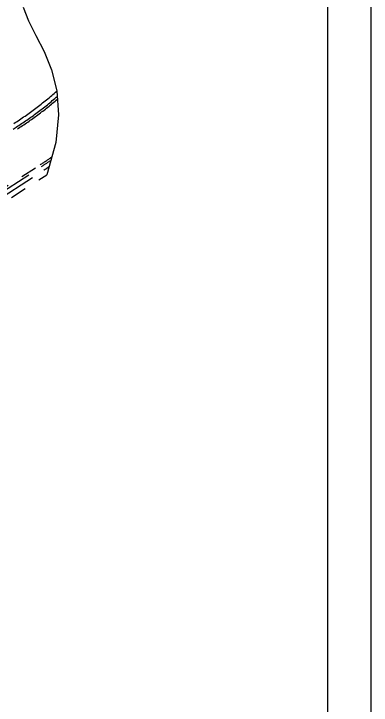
# Model space of a CAD drawing. Header units: millimetres. Extents: x -18 to 16800, y -464 to 11880.
# Drawn here: x 15149 to 16800, y 3693 to 6887 of the extents above; entities that cross this region are included whole.
import ezdxf

# ---------------------------------------------------------------- set-up
doc = ezdxf.new("R2010")
doc.units = ezdxf.units.MM
doc.header["$LTSCALE"] = 400
for name, pattern in [('F', [0.75, 0.5, -0.25]), ('G', [2, 1.25, -0.25, 0.25, -0.25]), ('K', [2.5, 1.25, -0.25, 0.25, -0.25, 0.25, -0.25])]:
    doc.linetypes.add(name, pattern=pattern)
for name, color, linetype in [('01', 7, 'Continuous'), ('02', 1, 'Continuous'), ('04', 2, 'F'), ('05', 4, 'G'), ('07', 6, 'K')]:
    doc.layers.add(name, color=color, linetype=linetype)

# ---------------------------------------------------------------- blocks, each defined once
blk = doc.blocks.new('Q7')
at = {"layer": '07', "color": 6, "linetype": 'K', "ltscale": 0.75}
for p, q in [((51425.9, -3217.8), (53332.3, -1992.2)), ((51450.4, -3213.9), (53337.7, -2000.6)), ((51592.2, -3355.8), (53443.7, -2165.4)), ((48027.8, -5659.2), (53449.1, -2173.9)), ((48045.4, -5671.7), (53459.9, -2190.7)), ((49146.9, -4993.2), (53473.4, -2211.7))]:
    blk.add_line(p, q, dxfattribs=at)
for radius, end in [(1669, 311.2794), (1689, 310.7736), (1699, 310.5264), (1895, 304.6492), (1905, 304.2876), (1925, 303.5836)]:
    blk.add_arc((52418.9, -571.4), radius, 302.7372, end, dxfattribs=at)
blk = doc.blocks.new('*U131')
at = {"layer": '01'}
blk.add_lwpolyline([(415, 5), (415, 292)], dxfattribs=at)
at = {"layer": '02'}
blk.add_lwpolyline([(420, 0), (420, 297)], dxfattribs=at)

msp = doc.modelspace()

# ---------------------------------------------------------------- linework, layer by layer
at = {"layer": '02'}
msp.add_lwpolyline([(15191.8, 6918), (15216.9, 6854.5), (15251.3, 6786.8), (15288.7, 6712.1), (15322.8, 6627.9), (15347.3, 6531.6), (15356.1, 6420.5), (15342.7, 6292.1), (15300.9, 6143.6)], dxfattribs=at)

# ---------------------------------------------------------------- block references
at = {"layer": '04', "xscale": 40, "yscale": 40, "zscale": 40}
msp.add_blockref('*U131', (0, 0), dxfattribs=at)
at = {"layer": '05'}
msp.add_blockref('Q7', (-38172.5, 8355.3), dxfattribs=at)

doc.saveas('drawing.dxf')
